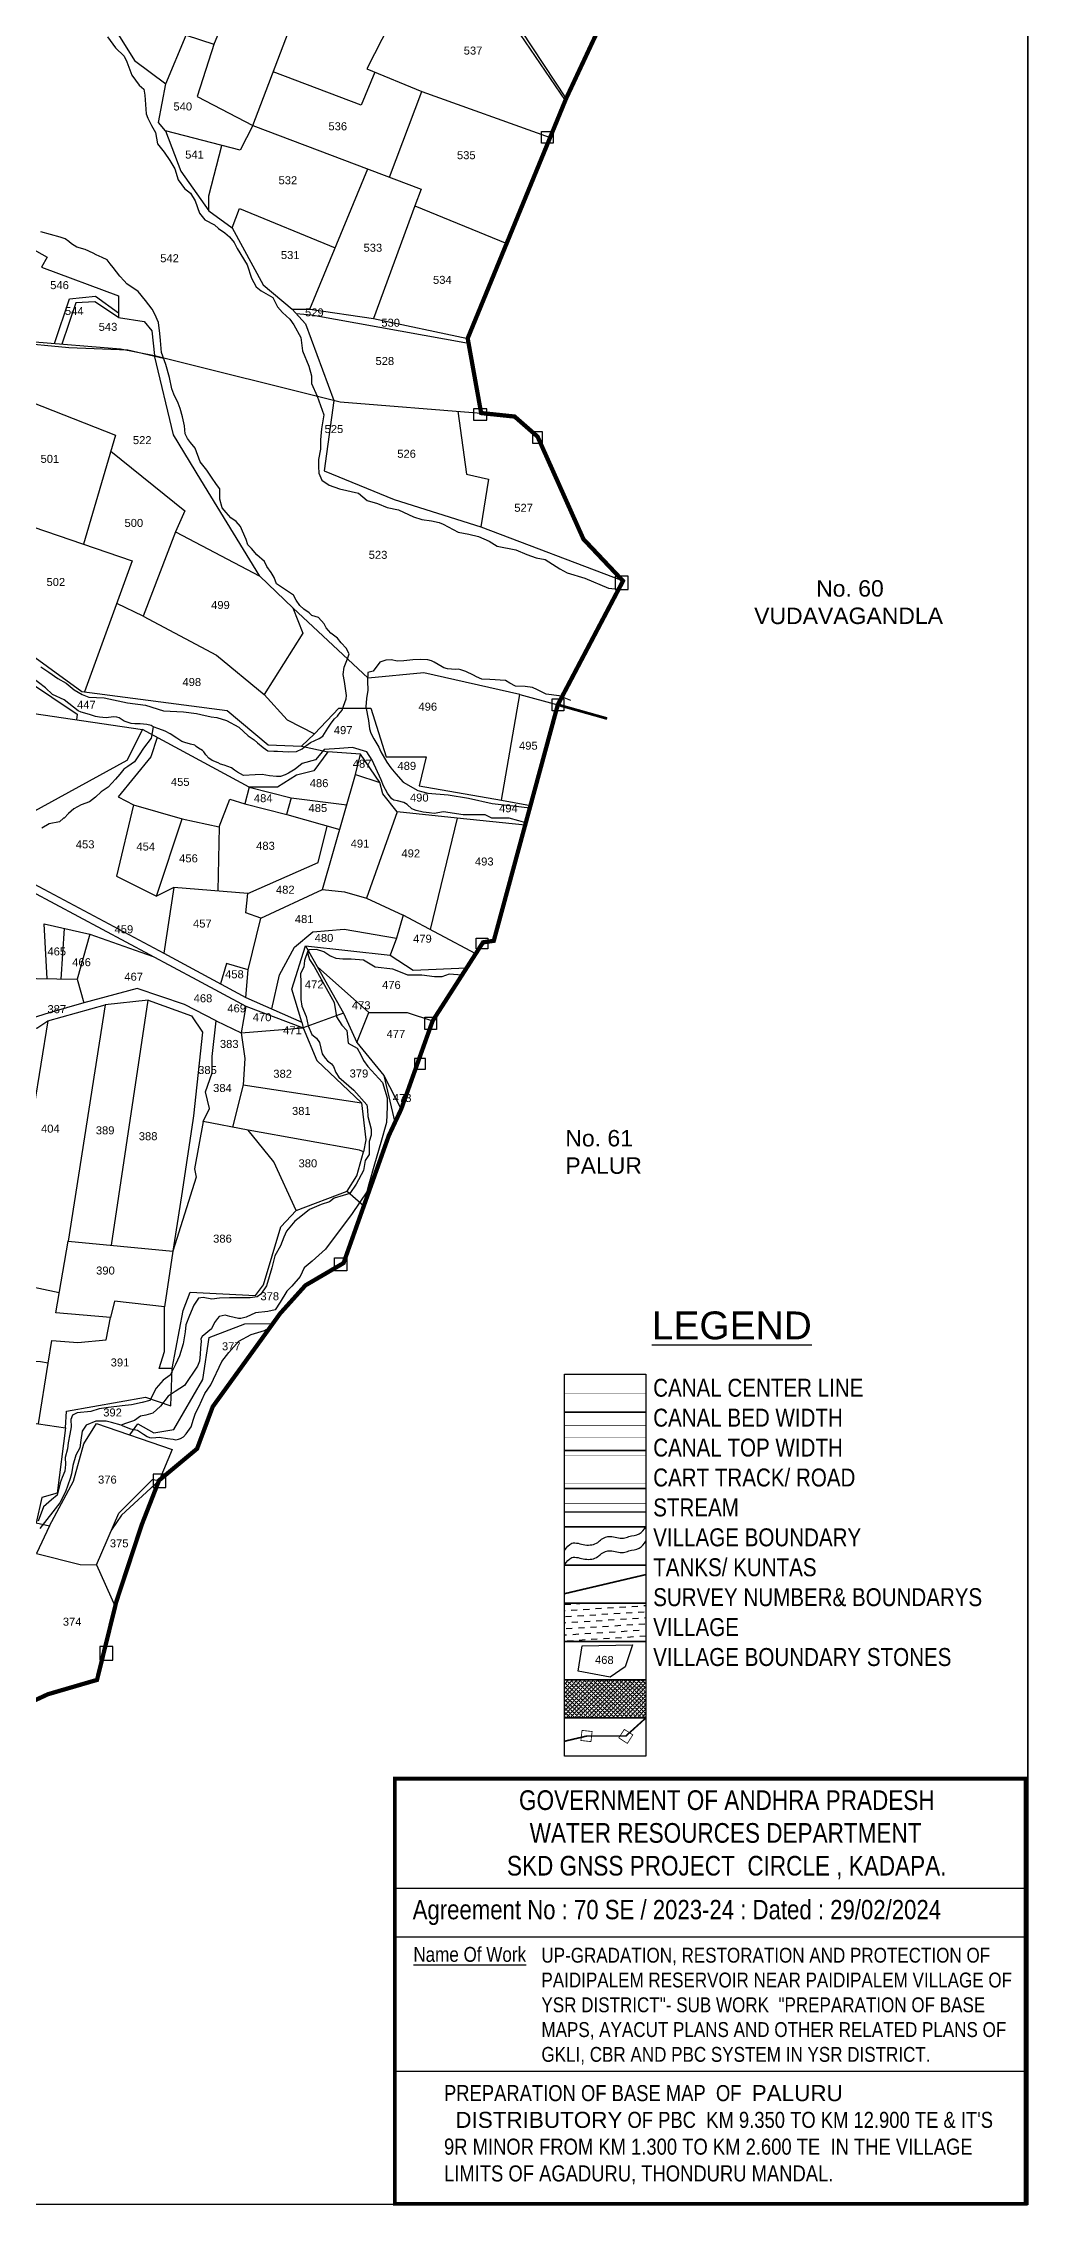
# Model space of a CAD drawing. Header units: inches. Extents: x 205997 to 211366, y 1604976 to 1613023.
# Drawn here: x 209519 to 211366, y 1604976 to 1609030 of the extents above; entities that cross this region are included whole.
import ezdxf
from ezdxf.enums import TextEntityAlignment as Align

# ---------------------------------------------------------------- set-up
doc = ezdxf.new("R2010")
doc.units = ezdxf.units.IN
doc.header["$MEASUREMENT"] = 0
doc.linetypes.add('ACAD_ISO02W100', pattern=[15, 12, -3])
doc.linetypes.add('HIDDEN2', pattern=[0.1875, 0.125, -0.0625])
for name, color, linetype in [('CANAL1', 7, 'Continuous'), ('FRAME 025', 7, 'Continuous'), ('PAPER SIZE', 5, 'Continuous'), ('PLOT', 7, 'Continuous'), ('PLOT NO', 7, 'Continuous'), ('PLOTS NO', 7, 'Continuous'), ('ROAD', 1, 'Continuous'), ('ROADS', 1, 'Continuous'), ('STREAM', 4, 'Continuous'), ('TABLE', 7, 'Continuous'), ('tank', 4, 'Continuous'), ('TEXT', 1, 'Continuous'), ('TITLEBLOCK', 7, 'Continuous'), ('VILLAGE', 7, 'Continuous'), ('VILLAGE BOUNDARY STONES', 1, 'Continuous'), ('VILLAGE BOUNDRY', 5, 'Continuous'), ('VILLAGE STONES', 240, 'Continuous')]:
    doc.layers.add(name, color=color, linetype=linetype)
doc.styles.add('A', font='arial.ttf')
doc.styles.add('ARIALN', font='ARIALN.TTF')
doc.styles.get("Standard").update_dxf_attribs({"font": 'arial.ttf'})
doc.linetypes.add('DOTS', pattern='A,1e-06,-3,["●",Standard,S=3,R=0,X=-1.25,Y=-1.25],-3', length=6.000001)

msp = doc.modelspace()

# ---------------------------------------------------------------- hatches: boundary and pattern name
at = {"layer": 'tank'}
h = msp.add_hatch(dxfattribs=at)
h.set_pattern_fill('DASH', color=256, scale=90.983009, angle=3.5405, style=0)
h.set_pattern_definition([(3.5405362, (-368538.458, 335292.937), (10.64884085, 12.05349783), [11.3728761, -11.3728761])])
h.paths.add_polyline_path([(210495.8, 1606105.2), (210648.6, 1606105.2), (210648.6, 1606033.6), (210495.8, 1606033.6)])
at = {"layer": 'VILLAGE', "linetype": 'Continuous'}
h = msp.add_hatch(dxfattribs=at)
h.set_pattern_fill('SACNCR', color=256, scale=61.110239, angle=1.5303, style=0)
h.set_pattern_definition([(46.53031993, (-368538.458, 335292.937), (-4.157817666, 3.9414421), []), (46.53031993, (-368534.4084, 335293.045), (-4.157817666, 3.9414421), [0, -5.72908488])])
h.paths.add_polyline_path([(210495.8, 1605962), (210648.6, 1605962), (210648.6, 1605890.3), (210495.8, 1605890.3)])

# ---------------------------------------------------------------- linework, layer by layer
at = {"layer": 'CANAL1', "color": 1, "linetype": 'HIDDEN2', "ltscale": 100, "const_width": 0.749}
msp.add_lwpolyline([(210495.8, 1606499.2), (210648.6, 1606499.2)], dxfattribs=at)
at = {"layer": 'CANAL1', "color": 5, "ltscale": 100, "const_width": 0.749}
for points in [[(210648.6, 1606438.8), (210495.8, 1606438.8)], [(210648.6, 1606416.4), (210495.8, 1606416.4)]]:
    msp.add_lwpolyline(points, dxfattribs=at)
at = {"layer": 'CANAL1', "color": 1, "ltscale": 100, "const_width": 0.749}
for points in [[(210648.6, 1606382.2), (210495.8, 1606382.2)], [(210648.6, 1606329.7), (210495.8, 1606329.7)]]:
    msp.add_lwpolyline(points, dxfattribs=at)
at = {"layer": 'FRAME 025', "lineweight": -3, "elevation": 9.1}
for points in [[(210178.2, 1605571), (211360.4, 1605571)], [(210177.7, 1605479.8), (211359.9, 1605479.8)], [(210175.1, 1605227.8), (211357.3, 1605227.8)]]:
    msp.add_lwpolyline(points, dxfattribs=at)
at = {"layer": 'PAPER SIZE', "color": 5, "const_width": 7.04, "elevation": 9.1}
msp.add_lwpolyline([(211360.4, 1604979.3), (210178.2, 1604979.3), (210178.2, 1605776.4), (211360.4, 1605776.4)], close=True, dxfattribs=at)
at = {"layer": 'PLOT'}
for points in [[(209244.6, 1608559.2), (209249.6, 1608625.8), (209256.8, 1608752.1), (209400, 1609105.4), (209506.7, 1609228.9), (209517.8, 1609409.7), (209675.4, 1609361.6), (209671.2, 1609342.8), (209746.7, 1609313.7), (209934.7, 1609256.8), (209839.4, 1609029.3), (209807.7, 1608930.2), (209912.1, 1608875.7), (209887.9, 1608829.2), (209748.5, 1608865.8), (209735, 1608880.9), (209748.7, 1608953.6), (209787, 1609044.8), (209839, 1609028.2)], [(209912.1, 1608875.7), (209978.8, 1609051.1), (209972.9, 1609057), (210032.2, 1609192.6), (209926.4, 1609237)], [(210255.5, 1609238.5), (210414.1, 1609054), (210498.9, 1608925.7)], [(210032.2, 1609192.6), (210137.5, 1609161.7), (210196, 1609120.6), (210125.7, 1608982), (210228.8, 1608939.5)], [(209600.8, 1609141), (209689.9, 1608997.5), (209748.7, 1608953.6)], [(210140.8, 1608975.8), (210114.9, 1608913.4), (209950.2, 1608976)], [(210167.9, 1608778.5), (210228.8, 1608939.5), (210469.1, 1608853.2)], [(209748.5, 1608865.8), (209776.8, 1608789.7), (209829.2, 1608715.6), (209872.9, 1608684), (209931.3, 1608576.7), (209985.6, 1608531.4), (210010.4, 1608503.9), (210063.7, 1608360.3)], [(209912.1, 1608875.7), (210227.3, 1608756), (210215.6, 1608725.1), (210387.7, 1608654.6)], [(209829.2, 1608715.6), (209829.2, 1608743.9), (209853.9, 1608838.1)], [(209276.9, 1608801.6), (209390.3, 1608704.8), (209526.4, 1608629), (209516, 1608610.2), (209660.1, 1608556.4), (209660.2, 1608515.4), (209708.5, 1608508), (209722.4, 1608490.5), (209727.3, 1608444.2)], [(210019, 1608531.4), (210127.3, 1608794)], [(209872.9, 1608684), (209887.1, 1608719.9), (210066.3, 1608646)], [(210215.6, 1608725.1), (210137.8, 1608513.6)], [(209540.2, 1608466.9), (209568.3, 1608550.4), (209616.9, 1608555.5), (209660.1, 1608524.4)], [(209660.2, 1608515.4), (209615.8, 1608544.9), (209579.9, 1608543.1), (209553.9, 1608465.9)], [(209985.6, 1608531.4), (210019, 1608531.4), (210137.8, 1608513.6), (210314.6, 1608476.5)], [(209993.3, 1608522.8), (210021.6, 1608520.7), (210316.2, 1608467.6)], [(209495.7, 1608470.5), (209664.1, 1608457.1), (209727.3, 1608444.2), (210075.4, 1608357.3), (210339.8, 1608336.5)], [(209924.9, 1608030.6), (209814.7, 1608211.5), (209763.4, 1608295.8), (209727.3, 1608444.2)], [(209478.5, 1608364.5), (209654.7, 1608295.1), (209594.4, 1608090.8)], [(210063.7, 1608360.3), (210045.5, 1608228), (210176.7, 1608174.5), (210339.1, 1608123)], [(210296.3, 1608339.9), (210312.2, 1608221.8), (210353.7, 1608212.6), (210339.1, 1608123), (210605.7, 1608021.7)], [(209645.8, 1608265.2), (209784.4, 1608152.9), (209767, 1608113.9), (209706.1, 1607955.6), (209656.8, 1607979.6)], [(209453.8, 1608138.8), (209685.7, 1608059.6), (209596.6, 1607813.7)], [(209767, 1608113.9), (209924.9, 1608030.6), (209987.1, 1607971.1)], [(208787.8, 1607948.4), (208922.4, 1607930.2), (209119.4, 1608030.7), (209138.6, 1608040.2), (209404.4, 1607949.9), (209591.7, 1607814.3), (209864.1, 1607778.7), (209940.7, 1607714.3), (210003.1, 1607712.1), (210027.4, 1607735.1), (210073.2, 1607783.1), (210133, 1607783.1), (210162, 1607691.7), (210236.8, 1607691.7), (210223.9, 1607637.5), (210378, 1607610.5), (210432.3, 1607601)], [(210412.6, 1607808.6), (210232.5, 1607849.3), (210127.9, 1607839.3), (209987.1, 1607971.1), (210005.5, 1607923.7), (209933.1, 1607808.8), (209976, 1607761.2), (210027.4, 1607735.1)], [(209706.1, 1607955.6), (209843.6, 1607882.5), (209933.1, 1607808.8)], [(209392.3, 1607899.4), (209582.9, 1607772.2), (209581.3, 1607761.5)], [(210378, 1607610.5), (210412.6, 1607808.6), (210483.4, 1607789.4)], [(209241.5, 1607391), (209306.3, 1607702.2), (209291, 1607753.3), (209387, 1607790), (209704.9, 1607743.4), (209675.5, 1607685.3), (209495.9, 1607586.6), (209335.4, 1607506.7), (209270.7, 1607531.6)], [(209732.4, 1607728.5), (209720.6, 1607691.8), (209659.6, 1607616.8), (209688, 1607601.9), (209779.4, 1607575.8)], [(210422.2, 1607563.8), (210294.9, 1607577.1), (210182.4, 1607588.9), (210155.3, 1607622.5), (210150.1, 1607644.1), (210113.5, 1607697.3), (210052.3, 1607701.6), (210026.1, 1607665.5), (209993.5, 1607657.6), (209958.4, 1607635.2), (209905.1, 1607635.2), (209704.9, 1607743.4)], [(210003.1, 1607712.1), (210052.3, 1607701.6)], [(210042.6, 1607443.1), (210104.5, 1607658.8), (210113.5, 1607697.3)], [(210104.5, 1607658.8), (210150.1, 1607644.1)], [(209688, 1607601.9), (209656.5, 1607468.5), (209731.2, 1607430.5)], [(209849, 1607560.5), (209868.6, 1607612.6), (209897.2, 1607603.8)], [(209905.1, 1607635.2), (209897.2, 1607603.8), (209975.4, 1607584), (210074.8, 1607555.5)], [(209905.1, 1607635.2), (209984, 1607615.2), (209975.1, 1607584.1)], [(209984, 1607615.2), (210088.2, 1607602.2)], [(209763.9, 1607447.3), (209731.2, 1607430.5), (209779.4, 1607575.8), (209849, 1607560.5), (209846.2, 1607440.6)], [(209902.7, 1607435.9), (210034.2, 1607494), (210051.3, 1607562.2)], [(210182.4, 1607588.9), (210125.2, 1607427)], [(210294.9, 1607577.1), (210244.4, 1607368.1)], [(209335.4, 1607506.7), (209501.2, 1607453.7), (209745.3, 1607324.1), (209898.6, 1607240.6), (209903.4, 1607292.8), (209862.5, 1607304.3), (209851, 1607266.5)], [(209496.5, 1607440.1), (209806.7, 1607273.8), (209898.5, 1607224.6), (209890, 1607174.5)], [(209903.4, 1607292.8), (209927, 1607389.3), (209899, 1607399.8), (209902.7, 1607435.9), (209763.9, 1607447.3), (209745.3, 1607324.1)], [(209927, 1607389.3), (210042.6, 1607443.1), (210083.7, 1607439), (210125.2, 1607427), (210193.7, 1607395)], [(210329.6, 1607322.9), (210193.7, 1607395), (210181.2, 1607352.3)], [(209526.6, 1607276), (209521, 1607379), (209606.5, 1607359.4), (209723.4, 1607318.5)], [(209552.7, 1607275.4), (209558.8, 1607370.3)], [(209606.5, 1607359.4), (209582.9, 1607274.9)], [(209947.5, 1607219.3), (209962, 1607283.1), (209989.8, 1607335), (210024.3, 1607363.8), (210083, 1607369.1), (210181.2, 1607352.3), (210169.4, 1607319.9), (210212.3, 1607291.8), (210312.5, 1607296.2)], [(210003.7, 1607194.8), (209985.1, 1607256.2), (210010.9, 1607337.7), (210169.4, 1607319.9)], [(210010.9, 1607337.7), (210081.6, 1607211.4), (210006, 1607184.1)], [(209429.5, 1607277.8), (209582.9, 1607274.9), (209595.4, 1607230.9), (209529.9, 1607212.4), (209484.7, 1607198), (209438.7, 1607131.9), (209309.7, 1607104.4), (209227.1, 1607016.1), (209225, 1607018.1), (209229.3, 1607094.7), (209270.9, 1607280.4), (209429.5, 1607277.8)], [(210081.6, 1607211.4), (210107.1, 1607156.7), (210129.6, 1607212.8), (210033, 1607298.2)], [(209818.8, 1607008.4), (209830.8, 1607032.9), (209823.5, 1607064.1), (209835.6, 1607099.9), (209835.6, 1607130.1), (209843.1, 1607196.8), (209783.8, 1607228), (209695.4, 1607257.9), (209595.4, 1607230.9)], [(209647.1, 1606776.3), (209715.6, 1607235.7), (209635, 1607227.4)], [(209715.6, 1607235.7), (209797.2, 1607206.3), (209817.7, 1607175.9), (209801, 1607018.8), (209799.5, 1607010), (209777.9, 1606869.1), (209762, 1606765.2)], [(209898.6, 1607240.6), (210003.7, 1607194.8), (210006, 1607184.1)], [(209404, 1606815.5), (209420.5, 1606910.1), (209439.6, 1607116), (209484.1, 1607184.9), (209507.2, 1607183.5), (209527.4, 1607197.1), (209448.8, 1606709.4)], [(209527.4, 1607197.1), (209635, 1607227.4), (209565.6, 1606784.1)], [(209843.1, 1607196.8), (209890, 1607174.5), (209897.2, 1607126.6), (209893.6, 1607077.2), (209873.6, 1606997.8)], [(209898.5, 1607224.6), (210006, 1607184.1)], [(210129.6, 1607212.8), (210201.2, 1607212.8), (210248.8, 1607196.8)], [(209890, 1607174.5), (210006, 1607184.1), (210031.8, 1607123), (210115.6, 1607043.2)], [(210107.1, 1607156.7), (210157.6, 1607094.8), (210178.3, 1607006.5)], [(209893.6, 1607077.2), (210115.6, 1607043.2), (210123.9, 1606974.1), (210119.6, 1606951.4), (210112, 1606954.7), (209903.4, 1606992)], [(210157.6, 1607094.8), (210189.9, 1607031.3)], [(209760.7, 1606545.4), (209781.2, 1606654.1), (209794.6, 1606688.2), (209917.1, 1606681.9), (209931.6, 1606701.9), (209964.4, 1606811), (209993.1, 1606841.4), (209951.2, 1606932.8), (209903.4, 1606992), (209818.8, 1607008.4), (209802.8, 1606919.7), (209805.8, 1606904.2), (209762, 1606765.2)], [(210088.4, 1606877.7), (210106.7, 1606906.7), (210119.6, 1606951.4)], [(209993.1, 1606841.4), (210088.4, 1606877.7), (210120, 1606850.5)], [(209510.1, 1606441.3), (209528.5, 1606555.5), (209535, 1606598.1), (209583.9, 1606594.2), (209636.8, 1606599.2), (209645.1, 1606641.2), (209542.7, 1606649.8), (209565.6, 1606784.1), (209762, 1606765.2), (209746.1, 1606661), (209652.6, 1606671.4), (209645.1, 1606641.2)], [(209383.8, 1606723.1), (209549.2, 1606688.1)], [(209560.8, 1606434.1), (209562.7, 1606465.4), (209710.7, 1606491.7), (209758, 1606475.3), (209760.7, 1606545.4), (209736.3, 1606545.3), (209746.2, 1606577.3), (209746.1, 1606661)], [(209681.2, 1606420.9), (209696.1, 1606441.7), (209726.3, 1606424.8), (209764, 1606431), (209818.4, 1606524.5), (209830.2, 1606603.5), (209896.9, 1606629.2), (209949.4, 1606629.6)], [(209528.5, 1606555.3), (209513.9, 1606557.6), (209351, 1606563.3)], [(209325.1, 1606465.1), (209421.7, 1606446.4), (209427.3, 1606452.9), (209510.1, 1606441.3), (209560.8, 1606434.1), (209545.1, 1606311.5), (209516.3, 1606303.2), (209505.6, 1606255.9)], [(209531.1, 1606250.7), (209576.1, 1606334.3), (209595, 1606404), (209619, 1606442.5), (209760.7, 1606393.2), (209736.1, 1606335.5)], [(208432.7, 1605977.6), (208464.5, 1606175.7), (208543.9, 1606163), (208550.4, 1606191.2), (208788.8, 1606136.4), (209052.9, 1606077.3), (209122.3, 1606101.3), (209183.7, 1606094.2), (209185.6, 1606110.7), (209274.1, 1606089.2), (209268.7, 1606067), (209296, 1606082.9), (209326.7, 1606087.3), (209334.1, 1606107.8), (209386.5, 1606105.2), (209505.6, 1606255.9), (209531.1, 1606250.7), (209506.6, 1606198.7), (209588.5, 1606177.7), (209618.9, 1606177.1), (209660.5, 1606274), (209723.6, 1606337.2), (209736.1, 1606335.5)], [(209736.1, 1606335.5), (209666, 1606270.1), (209647.3, 1606243.1)], [(209618.9, 1606177.1), (209653.9, 1606099.4)]]:
    msp.add_lwpolyline(points, dxfattribs=at)
at = {"layer": 'PLOT NO'}
for points in [[(210495.8, 1606535), (210648.6, 1606535), (210648.6, 1606463.4), (210495.8, 1606463.4)], [(210495.8, 1606463.4), (210648.6, 1606463.4), (210648.6, 1606391.8), (210495.8, 1606391.8)], [(210495.8, 1606391.8), (210648.6, 1606391.8), (210648.6, 1606320.1), (210495.8, 1606320.1)], [(210495.8, 1606320.1), (210648.6, 1606320.1), (210648.6, 1606248.5), (210495.8, 1606248.5)], [(210495.8, 1606248.5), (210648.6, 1606248.5), (210648.6, 1606176.9), (210495.8, 1606176.9)], [(210495.8, 1606176.9), (210648.6, 1606176.9), (210648.6, 1606105.2), (210495.8, 1606105.2)], [(210495.8, 1606105.2), (210648.6, 1606105.2), (210648.6, 1606033.6), (210495.8, 1606033.6)], [(210495.8, 1606033.6), (210648.6, 1606033.6), (210648.6, 1605962), (210495.8, 1605962)], [(210495.8, 1605962), (210648.6, 1605962), (210648.6, 1605890.3), (210495.8, 1605890.3)], [(210495.8, 1605890.3), (210648.6, 1605890.3), (210648.6, 1605818.7), (210495.8, 1605818.7)]]:
    msp.add_lwpolyline(points, close=True, dxfattribs=at)
msp.add_lwpolyline([(210521.4, 1605977.9), (210529.2, 1606025.2), (210623.5, 1606027.3), (210609.9, 1605985.9), (210581.4, 1605966.9), (210521.4, 1605977.9)], dxfattribs=at)
at = {"layer": 'PLOT NO', "color": 4}
for points in [[(210495.8, 1606204.2), (210509.8, 1606217.7), (210534.4, 1606214.8), (210558.3, 1606219.4), (210565.4, 1606225.1), (210581.5, 1606230.6), (210594.3, 1606228.5), (210606.9, 1606227.2), (210616.4, 1606230.2), (210636.2, 1606235.5), (210648.6, 1606248.5)], [(210495.8, 1606177.3), (210509.8, 1606190.8), (210534.4, 1606188), (210558.3, 1606192.6), (210565.4, 1606198.3), (210581.5, 1606203.8), (210594.3, 1606201.7), (210606.9, 1606200.3), (210616.4, 1606203.4), (210636.2, 1606208.7), (210648.6, 1606221.7)]]:
    msp.add_spline(points, degree=3, dxfattribs=at)
at = {"layer": 'ROAD'}
msp.add_lwpolyline([(209584.3, 1609634.3), (209608, 1609680), (209627.8, 1609718.1), (209649.6, 1609747.1), (209673.6, 1609759), (209740.5, 1609764.3), (209781.1, 1609764.4), (209852, 1609755.9), (209915.5, 1609723.8), (209985.9, 1609663.8), (210038, 1609611.1), (210092.4, 1609479.6), (210127.1, 1609425), (210154.3, 1609398), (210194, 1609306.9), (210363, 1609107.4), (210412.9, 1609046.1), (210497.4, 1608922.2)], dxfattribs=at)
at = {"layer": 'ROADS', "ltscale": 0.15, "const_width": 1.5}
msp.add_lwpolyline([(210495.8, 1606291.8), (210648.6, 1606291.8)], dxfattribs=at)
at = {"layer": 'ROADS', "linetype": 'DOTS', "ltscale": 0.5}
msp.add_lwpolyline([(210495.8, 1606276.8), (210648.6, 1606276.8)], dxfattribs=at)
at = {"layer": 'STREAM'}
for points in [[(209639.7, 1609042), (209654.4, 1609021.3), (209670.5, 1609005.6), (209675.7, 1608994.7), (209685.2, 1608969.6), (209698.9, 1608951), (209707.8, 1608943.7), (209709.6, 1608932.7), (209712.1, 1608897.6), (209715.4, 1608889.3), (209722.1, 1608875.3), (209729.4, 1608862.2), (209733.4, 1608841.4), (209745.5, 1608825.8), (209756.3, 1608809.8), (209765.8, 1608794.3), (209771.8, 1608773.5), (209783.7, 1608757.5), (209795, 1608748.7), (209803.6, 1608734.2), (209811.8, 1608711.2), (209822.1, 1608699), (209840, 1608689.4), (209847.8, 1608682.2), (209859.4, 1608674.6), (209868.4, 1608666.9), (209877, 1608656), (209882.5, 1608644.8), (209901.3, 1608614.1), (209909.5, 1608589.5), (209918.1, 1608573.2), (209927.8, 1608565.9), (209949.5, 1608553.1), (209958.1, 1608535.7), (209967.8, 1608525.2), (209981.1, 1608512.5), (209988.6, 1608501.8), (210002, 1608478.1), (210005.1, 1608453.1), (210017, 1608424.4), (210022.1, 1608406.2), (210021.7, 1608391.7), (210032.6, 1608368.1), (210045.2, 1608333.3), (210040.3, 1608307.2), (210038.7, 1608286), (210038.7, 1608268.6), (210035, 1608249.1), (210035, 1608236.1), (210035.7, 1608223.8), (210041.1, 1608210.6), (210055.1, 1608201), (210074.6, 1608194.6), (210110.1, 1608186.1), (210126.5, 1608172.8), (210145.6, 1608167), (210163.7, 1608159.2), (210185.1, 1608155.3), (210213.3, 1608141.9), (210228.7, 1608136.9), (210247, 1608134.5), (210261.1, 1608131.6), (210268.8, 1608128.3), (210296.5, 1608113.2), (210316.5, 1608109.5), (210334.6, 1608105.2), (210355.1, 1608096.1), (210369.6, 1608087.2), (210405.1, 1608079.8), (210425.7, 1608071.5), (210443, 1608065.3), (210459.7, 1608062.2), (210487, 1608044.3), (210501.3, 1608037), (210534.4, 1608026.8), (210578.8, 1608008.3), (210598, 1608006.4), (210610.8, 1608005.5)], [(209514.5, 1607860.8), (209529.6, 1607850.7), (209546.3, 1607838.6), (209562, 1607830.4), (209577.1, 1607817.4), (209591.8, 1607808.6), (209604.6, 1607804), (209633, 1607802.7), (209676.9, 1607793.3), (209710.5, 1607788.6), (209744.6, 1607778.1), (209781.9, 1607776.6), (209806.1, 1607773.5), (209814.5, 1607771.4), (209833.9, 1607767.2), (209844.4, 1607765.6), (209862.8, 1607759.9), (209885.4, 1607747.8), (209903.3, 1607731.1), (209914.1, 1607723.6), (209920.9, 1607718.5), (209931.2, 1607709.6), (209939.9, 1607703.4), (209951.2, 1607702.6), (209958.1, 1607702.4), (209978.3, 1607701.4), (209993.5, 1607702), (210004.4, 1607707.1), (210009, 1607710.7), (210015.6, 1607715.6), (210019.7, 1607719.1), (210036, 1607726.1), (210043, 1607730.7), (210052.7, 1607745.9), (210058.9, 1607755.2), (210064.9, 1607763.4), (210070.6, 1607768.2), (210072.9, 1607771.7), (210079.1, 1607779.7), (210081.8, 1607787.2), (210086.7, 1607800.6), (210087.5, 1607807.2), (210084, 1607833), (210081.3, 1607846.2), (210082.9, 1607859.9), (210089.2, 1607875.7), (210092.4, 1607885.2), (210087.1, 1607895.8), (210077.5, 1607905.8), (210070.7, 1607914.2), (210058, 1607923.7), (210049.5, 1607933.7), (210045.8, 1607941.1), (210035.2, 1607953.3), (210022.5, 1607956.9), (210017.8, 1607961.7), (210007.2, 1607969.1), (210000.3, 1607975.9), (209993.4, 1607985.9), (209988.2, 1607994.9), (209956.3, 1608016.4), (209952, 1608028), (209946.2, 1608037.5), (209938.3, 1608049.1), (209934, 1608058), (209919.2, 1608070.7), (209909.2, 1608082.3), (209902.8, 1608089.7), (209899.7, 1608099.2), (209892.8, 1608115), (209888.5, 1608124), (209880.6, 1608132.9), (209870.6, 1608140.3), (209862.1, 1608149.8), (209854.2, 1608158.8), (209849.9, 1608175.1), (209849.9, 1608194.6), (209844, 1608202.3), (209834.5, 1608216), (209826, 1608229.2), (209813.3, 1608245), (209803.8, 1608270.9), (209795.3, 1608281.4), (209789.5, 1608288.8), (209785.3, 1608297.8), (209783.7, 1608312.8), (209780, 1608329.7), (209775.7, 1608345), (209772, 1608355), (209764.1, 1608371.9), (209759.8, 1608381.9), (209755.6, 1608403), (209748.7, 1608427.3), (209740.7, 1608450.3), (209739.1, 1608472.5), (209737.5, 1608485.7), (209734.8, 1608506.3), (209728.5, 1608521.6), (209723.2, 1608531.1), (209711, 1608547.4), (209697.3, 1608564.3), (209675.6, 1608578.5), (209670.8, 1608584.3), (209662.4, 1608592.8), (209650.2, 1608609.1), (209644.4, 1608616.5), (209639.1, 1608623.9), (209629.6, 1608628.1), (209618.5, 1608633.4), (209612.7, 1608636.5), (209597.9, 1608643.4), (209582, 1608647.6), (209572, 1608653.9), (209567.2, 1608658.1), (209560.3, 1608662.8), (209550.8, 1608666.5), (209514.3, 1608675.9)], [(209744.7, 1608438.8), (209677.5, 1608454.1), (209567.3, 1608459), (209462.8, 1608468.9)], [(210423.5, 1607568.4), (210410.7, 1607571.9), (210392.5, 1607576.8), (210359.9, 1607576.8), (210347.3, 1607583), (210335.4, 1607583), (210320, 1607583), (210306.4, 1607583), (210269.4, 1607588.9), (210251.5, 1607585.9), (210242.5, 1607587.1), (210231.3, 1607588.5), (210218.3, 1607591.1), (210210, 1607594.8), (210201.1, 1607602.9), (210195.2, 1607606.3), (210182.9, 1607609.3), (210176.1, 1607610.5), (210172.3, 1607613.5), (210167.5, 1607619.6), (210164.3, 1607624.1), (210157.1, 1607637.4), (210152.5, 1607648.9), (210135.5, 1607685.5), (210125.6, 1607701.2), (210098.7, 1607709.4), (210074.4, 1607707.7), (210045.4, 1607706), (210029.4, 1607686.2), (210004.6, 1607679.6), (209991.1, 1607669.2), (209978.9, 1607661.4), (209972.5, 1607658), (209963.5, 1607655.4), (209956.5, 1607655), (209943.3, 1607656.3), (209929.6, 1607659.2), (209916, 1607658.1), (209894.3, 1607657.1), (209888.6, 1607660.3), (209882.9, 1607663.4), (209877.3, 1607667.1), (209872, 1607671.1), (209865.3, 1607674.1), (209858.2, 1607676.1), (209851.6, 1607678.3), (209847.1, 1607680.7), (209835.8, 1607684.9), (209829.7, 1607689.8), (209824, 1607695.6), (209820.3, 1607701.2), (209817.7, 1607703.7), (209810.1, 1607708.4), (209805.8, 1607711.6), (209802.9, 1607713.7), (209795.3, 1607715.8), (209784.6, 1607718.9), (209779.1, 1607720.9), (209769.3, 1607727.1), (209756.7, 1607735), (209747.8, 1607740.4), (209736, 1607744.7), (209725.2, 1607748.1), (209721.1, 1607750.9), (209713.1, 1607752.6), (209700.5, 1607753.8), (209690.9, 1607753.7), (209683.9, 1607754.6), (209678.2, 1607756.5), (209671, 1607759.1), (209661.3, 1607765.3), (209657.1, 1607766.1), (209650.6, 1607766.7), (209637.3, 1607765), (209624.8, 1607766.3), (209617.1, 1607767.7), (209605.5, 1607771.6), (209590, 1607775.5), (209584.8, 1607778), (209558.5, 1607799), (209536.2, 1607809.1), (209523.1, 1607821.3), (209496.9, 1607841.1)], [(210508, 1607797.7), (210486.1, 1607806.1), (210461.7, 1607809.7), (210445.4, 1607817.7), (210436.2, 1607821.7), (210422.4, 1607824.1), (210404.3, 1607824.3), (210393.8, 1607830.1), (210385.3, 1607835), (210356.4, 1607837), (210341.2, 1607837.7), (210331.2, 1607841.9), (210325.3, 1607845.2), (210311, 1607852.1), (210302, 1607855), (210297.5, 1607856.1), (210291.9, 1607855.8), (210276.7, 1607856.8), (210270.2, 1607858.6), (210266.6, 1607860.9), (210251.9, 1607869.2), (210246.6, 1607872.1), (210239.8, 1607873.8), (210226.3, 1607874.2), (210211.9, 1607874.1), (210195.2, 1607871.7), (210183.3, 1607871.5), (210171.2, 1607873.9), (210160.9, 1607873.2), (210150, 1607869.2), (210137.5, 1607852.6), (210127.4, 1607850.4), (210126.8, 1607834.1), (210127.3, 1607816.9), (210124.8, 1607801.3), (210123.9, 1607786), (210128.7, 1607760.4), (210130.7, 1607744.6), (210133.1, 1607736.3), (210138.6, 1607725.7), (210148.1, 1607709.9), (210151.7, 1607701.2), (210163.2, 1607682.2), (210170.7, 1607671.6), (210179.8, 1607660.1), (210193.4, 1607644.5), (210221.1, 1607628.7), (210239.7, 1607623.6), (210278.1, 1607620.5), (210316.1, 1607614.6), (210360.4, 1607604.3), (210399.9, 1607600.4), (210431.1, 1607596.5)], [(209725.2, 1607748.1), (209721.5, 1607726.7), (209707.2, 1607708.2), (209699, 1607696), (209690.1, 1607682.9), (209677.6, 1607674.1), (209669.9, 1607668.7), (209662.4, 1607659.5), (209654.7, 1607649.9), (209640.8, 1607635), (209627.4, 1607626.7), (209616.9, 1607616.6), (209605.6, 1607607.7), (209590.1, 1607602.1), (209576.5, 1607594.5), (209566.4, 1607586), (209558.2, 1607577.1), (209557.3, 1607576.8), (209549.3, 1607570.3), (209530.1, 1607566.1), (209516.7, 1607558.3)], [(210015, 1607328.5), (210008.9, 1607310.3), (210007.2, 1607297.7), (210001.5, 1607285.9), (210001.6, 1607269.2), (210001.7, 1607237.1), (210004, 1607224.7), (210012.1, 1607205.3), (210015.9, 1607187.9), (210022.5, 1607171.3), (210031.5, 1607164.3), (210036.6, 1607156.5), (210042, 1607135.5), (210047.2, 1607127.2), (210051.7, 1607122.3), (210059.3, 1607116.2), (210062.8, 1607111.3), (210067.7, 1607100), (210073.1, 1607091.8), (210101.1, 1607066.9), (210125.8, 1607039.4), (210126.6, 1607030.1), (210127.4, 1607017.5), (210133.4, 1606993.7), (210133.4, 1606982.6), (210130.1, 1606971.2), (210129.9, 1606955.7), (210129.8, 1606946.7), (210122.7, 1606935.2), (210119.2, 1606916.4), (210105.5, 1606890.9), (210093.4, 1606873.4), (210081, 1606869.7), (210064.4, 1606864.6), (210055.9, 1606857.6), (210040, 1606852.9), (210017.9, 1606843.2), (210001.6, 1606830.3), (209990.6, 1606821.7), (209974.7, 1606802.6), (209970.1, 1606791.6), (209963.7, 1606775.3), (209953.2, 1606756.7), (209947.6, 1606733.9), (209937.4, 1606700.3), (209927.2, 1606684.9), (209920.2, 1606679.6), (209907.2, 1606677.9), (209890, 1606677.8), (209867.9, 1606677.8), (209849.3, 1606677.1), (209835.3, 1606675.3), (209818.8, 1606678.5), (209810.3, 1606677.1), (209801.6, 1606664.1), (209793.2, 1606644.8), (209786.5, 1606627.2), (209784.8, 1606613.9), (209781.2, 1606591.7), (209774.2, 1606568.9), (209766.9, 1606553.1), (209757.1, 1606533.1), (209744.1, 1606523.3), (209731, 1606508.6), (209719.1, 1606485.4), (209704.7, 1606481.9), (209684.7, 1606477), (209666.8, 1606475.2), (209641.5, 1606472.4), (209623.6, 1606469.6), (209608.5, 1606465), (209582.9, 1606462.2), (209574.1, 1606457.6), (209570.6, 1606449.5), (209571.3, 1606436.2), (209569.2, 1606422.2), (209565.7, 1606406.1), (209564.3, 1606394.8), (209560.1, 1606378.8), (209560.5, 1606365.2), (209559.4, 1606352.9), (209554.5, 1606341.3), (209550.7, 1606330.8), (209545.1, 1606308), (209534.5, 1606299.2), (209519.8, 1606285.9), (209509.7, 1606259)], [(210304, 1607282.9), (210279.7, 1607284.4), (210266.1, 1607279.3), (210252.2, 1607279.3), (210228.8, 1607282.7), (210211.5, 1607282.7), (210202.5, 1607282.7), (210191.7, 1607287), (210174, 1607293.9), (210141, 1607297.7), (210119.6, 1607311.1), (210096.5, 1607312.5), (210080.6, 1607312.5), (210068.4, 1607313.8), (210056.1, 1607319.2), (210045, 1607326.3), (210031.5, 1607330.6), (210018.1, 1607330.5), (210015, 1607328.5), (210014.9, 1607325.8), (210014.9, 1607322.6), (210018.3, 1607312), (210026.8, 1607299), (210043.3, 1607269.8), (210064.1, 1607231.7), (210068.9, 1607204.3), (210078.7, 1607189.1), (210088, 1607179.1), (210090.8, 1607155.2), (210107.5, 1607145.6), (210114.6, 1607133.5), (210119.2, 1607122.9), (210127.3, 1607111.6), (210155.2, 1607081.4), (210163.6, 1607052.7), (210163.6, 1607036), (210162.3, 1607006.4), (210151.7, 1606969.1), (210140, 1606928.2), (210129.5, 1606891.2), (210125.3, 1606876.5), (210097.8, 1606836.2)], [(210097.8, 1606836.2), (210047.8, 1606769.2), (210022.8, 1606746.8), (210008.4, 1606733.8), (210004.4, 1606725.9), (210000.7, 1606718.1), (209985.1, 1606699.7), (209975.5, 1606690.1), (209962.9, 1606669.7), (209953.9, 1606655.2), (209940.1, 1606652), (209916.7, 1606649.7), (209899.1, 1606641.3), (209889.6, 1606638.9), (209884.8, 1606638.9), (209868.6, 1606642.9), (209860.3, 1606645.3), (209849, 1606642.9), (209845.4, 1606639.3), (209839.9, 1606631.5), (209834.3, 1606619.5), (209816.9, 1606605.5), (209814.5, 1606601.2), (209815, 1606596.6), (209814, 1606583.4), (209813.2, 1606572.3), (209811.9, 1606558.8), (209807.9, 1606550), (209784.1, 1606513.3), (209766.5, 1606502), (209753.3, 1606493.5), (209739, 1606474.6), (209724.3, 1606461.3), (209711.5, 1606458.1), (209701.5, 1606455.7), (209690.3, 1606447.6), (209673.2, 1606442), (209665.4, 1606439.4), (209647, 1606443.9), (209637.3, 1606446.3), (209617.4, 1606446.3), (209599.4, 1606438.9), (209592, 1606427.7), (209589.6, 1606411.1), (209587.5, 1606396.6), (209580.4, 1606382.6), (209574.8, 1606363.3), (209571.9, 1606347.7), (209569.8, 1606339.2), (209561, 1606314.2), (209550.3, 1606293.3), (209512.9, 1606245.2)], [(209665.4, 1606439.4), (209682.9, 1606432.4), (209696, 1606429.9), (209707.3, 1606422.2), (209713.8, 1606417.8), (209718, 1606416), (209721.8, 1606415.1), (209729.9, 1606415.7), (209736.3, 1606416.7), (209752, 1606414.2), (209762.8, 1606412.6), (209767.3, 1606411.9), (209772.3, 1606412.6), (209776.6, 1606414), (209781.7, 1606417.1), (209786.7, 1606423), (209796.2, 1606436), (209800.9, 1606450.6), (209804.6, 1606461.4), (209811, 1606473.2), (209821.8, 1606498.6), (209833, 1606514.9), (209853.5, 1606558.6), (209866.8, 1606575.1), (209885.7, 1606596.5), (209908.6, 1606609.1), (209933.5, 1606616.3), (209944.7, 1606623.1)]]:
    msp.add_lwpolyline(points, dxfattribs=at)
at = {"layer": 'VILLAGE BOUNDARY STONES'}
for points in [[(210453.2, 1608864.1), (210474.5, 1608864.1), (210474.6, 1608842.6), (210453.2, 1608842.5)], [(210350.6, 1608344.6), (210325.3, 1608344.6), (210325.3, 1608322.9), (210350.6, 1608322.9)], [(210454.9, 1608301.5), (210435.9, 1608301.5), (210435.9, 1608279.8), (210455, 1608279.8)], [(210615.1, 1608030.4), (210591.3, 1608030.4), (210591.3, 1608005.9), (210615.1, 1608005.9)], [(210472.9, 1607800.7), (210494.9, 1607800.7), (210494.9, 1607778.3), (210473, 1607778.2)], [(210330.2, 1607352), (210352.1, 1607352.1), (210352.1, 1607332.3), (210330.2, 1607332.2)], [(210234.5, 1607203.9), (210256.2, 1607204), (210256.3, 1607181), (210234.5, 1607181)], [(210235.3, 1607126.7), (210214.9, 1607126.7), (210214.9, 1607106.4), (210235.3, 1607106.4)], [(210088.2, 1606728.3), (210065.2, 1606728.3), (210065.2, 1606752.7), (210088.2, 1606752.7)], [(209748.8, 1606347.5), (209725.3, 1606347.5), (209725.3, 1606322.2), (209748.9, 1606322.2)], [(209649.7, 1606024.4), (209625.3, 1606024.3), (209625.3, 1605998.8), (209649.7, 1605998.8)]]:
    msp.add_lwpolyline(points, close=True, dxfattribs=at)
at = {"layer": 'VILLAGE BOUNDRY', "const_width": 3}
msp.add_lwpolyline([(205998.3, 1612514.8), (211364.7, 1612514.8), (211364.7, 1604978.5), (205998.3, 1604978.5)], close=True, dxfattribs=at)
at = {"layer": 'VILLAGE BOUNDRY'}
for points, const_width in [([(209432, 1605890.1), (209527.9, 1605934.7), (209619.9, 1605961.6), (209656.1, 1606108.4), (209703.7, 1606252.5), (209736.1, 1606335.5), (209807.4, 1606395), (209836.8, 1606473.8), (209963.1, 1606648.5), (210010.5, 1606701.2), (210081.9, 1606743), (210166.7, 1606981.8), (210189.9, 1607031.3), (210248.8, 1607196.8), (210343.4, 1607344.3), (210363.5, 1607347.1), (210483.5, 1607789.7), (210605.7, 1608021.7), (210531.5, 1608100.2), (210445.6, 1608292.3), (210402.6, 1608329.9), (210339.8, 1608336.5), (210314.6, 1608476.5), (210498.9, 1608925.7), (210626.7, 1609199.1)], 8), ([(210483.5, 1607789.7), (210576, 1607763.7)], 5.13)]:
    msp.add_lwpolyline(points, dxfattribs=dict(at, const_width=const_width))
at = {"layer": 'VILLAGE BOUNDRY', "linetype": 'ACAD_ISO02W100', "ltscale": 2, "const_width": 3}
for points in [[(210495.8, 1606123.1), (210648.6, 1606159)], [(210495.8, 1605846.5), (210538, 1605856.4), (210611.1, 1605856.4), (210648.6, 1605890.3)]]:
    msp.add_lwpolyline(points, dxfattribs=at)
at = {"layer": 'VILLAGE STONES', "const_width": 1.52}
for points in [[(210528.9, 1605866.9), (210547.8, 1605864.8), (210545.7, 1605845.9), (210526.8, 1605848)], [(210597.8, 1605852.9), (210608.2, 1605868.8), (210624.1, 1605858.5), (210613.8, 1605842.5)]]:
    msp.add_lwpolyline(points, close=True, dxfattribs=at)

# ---------------------------------------------------------------- texts
at = {"layer": 'PLOT NO'}
msp.add_text('468', height=14.98, rotation=358.6877, dxfattribs=at).set_placement((210570.7, 1605999.1), align=Align.MIDDLE_CENTER)
at = {"layer": 'PLOTS NO'}
for s, p in [('537', (210307.2, 1609008.5)), ('540', (209763.1, 1608903.7)), ('536', (210053.6, 1608866.6)), ('541', (209785.1, 1608813.5)), ('535', (210294.5, 1608812.4)), ('532', (209960.1, 1608765.4)), ('533', (210119.4, 1608638.9)), ('542', (209738.3, 1608619.2)), ('531', (209964.5, 1608625.2)), ('546', (209532.1, 1608568.8)), ('534', (210249.6, 1608578.7)), ('544', (209559.7, 1608520.3)), ('529', (210009.8, 1608517.7)), ('543', (209623, 1608490.6)), ('530', (210152.7, 1608498.3)), ('528', (210141.8, 1608426.6)), ('522', (209687.1, 1608278.2)), ('525', (210046.4, 1608299)), ('501', (209514, 1608243.1)), ('526', (210182.6, 1608252.6)), ('527', (210401.9, 1608151.4)), ('500', (209671.4, 1608123)), ('523', (210129.1, 1608063.2)), ('502', (209525.2, 1608012.3)), ('499', (209833.7, 1607969.1)), ('498', (209780, 1607824.8)), ('447', (209582.4, 1607782)), ('496', (210222.3, 1607778.6)), ('497', (210063.7, 1607734.6)), ('495', (210410.8, 1607705.4)), ('487', (210099.2, 1607671.5)), ('489', (210183, 1607667.6)), ('455', (209758.4, 1607637.6)), ('486', (210018.6, 1607635.2)), ('484', (209913.9, 1607607)), ('485', (210016.3, 1607588.6)), ('490', (210206.4, 1607608.1)), ('494', (210373.4, 1607588.1)), ('453', (209580.1, 1607520.5)), ('454', (209693.8, 1607516.4)), ('483', (209918.1, 1607517.7)), ('491', (210095.3, 1607521.9)), ('492', (210190.4, 1607503.5)), ('456', (209773.8, 1607494.2)), ('493', (210328.2, 1607488.3)), ('482', (209955.2, 1607435.4)), ('481', (209990.7, 1607380.4)), ('459', (209652.7, 1607361.3)), ('457', (209799.8, 1607372)), ('480', (210027.8, 1607345)), ('479', (210212.3, 1607343.6)), ('465', (209526.9, 1607319.7)), ('466', (209573.4, 1607299.5)), ('467', (209671.1, 1607272.3)), ('458', (209859.9, 1607276.9)), ('472', (210009.5, 1607257.8)), ('476', (210154.1, 1607256.9)), ('468', (209801, 1607231.9)), ('473', (210097.6, 1607218.8)), ('387', (209527, 1607211.5)), ('469', (209864.1, 1607213)), ('470', (209911.8, 1607196.4)), ('383', (209850.2, 1607146.3)), ('471', (209968.6, 1607172)), ('477', (210162.6, 1607165.2)), ('385', (209809.4, 1607097.4)), ('384', (209837.5, 1607063.7)), ('382', (209950.3, 1607090.4)), ('379', (210093.3, 1607090.9)), ('381', (209985.3, 1607020.7)), ('478', (210174.2, 1607045)), ('404', (209514.9, 1606987.5)), ('389', (209617.6, 1606984.3)), ('388', (209698.2, 1606973.3)), ('380', (209997.6, 1606922.5)), ('386', (209837.5, 1606781.3)), ('390', (209618.2, 1606721.5)), ('378', (209926.1, 1606673.3)), ('377', (209854, 1606579.5)), ('391', (209645.5, 1606549.2)), ('392', (209631.5, 1606455.4)), ('376', (209621.8, 1606329.6)), ('375', (209643.9, 1606210.1)), ('374', (209555.8, 1606063.2))]:
    msp.add_text(s, height=15, dxfattribs=at).set_placement(p)
at = {"layer": 'TABLE', "extrusion": (0.000201441, 0.004807, 0.999988), "style": 'A'}
msp.add_text('%%ULEGEND', height=52.21, rotation=359.9999, dxfattribs=at).set_placement((210809.6, 1606607.4, 7765.2), align=Align.MIDDLE)
at = {"layer": 'TEXT', "width": 460.149, "attachment_point": 1, "rotation": 0.0563}
for s, insert, char_height in [('\\pi169.365;No. 60\\P\\pi53.21848;VUDAVAGANDLA', (210798.3, 1608022.9), 30.796), ('No. 61\\PPALUR', (210497.6, 1606992.4), 30.8)]:
    msp.add_mtext(s, dxfattribs=dict(at, insert=insert, char_height=char_height))
at = {"layer": 'TITLEBLOCK', "extrusion": (0.000201441, 0.004807, 0.999988), "style": 'ARIALN'}
msp.add_text('%%UName Of Work', height=27.882, rotation=359.9999, dxfattribs=at).set_placement((210212.8, 1605414.3, 7765.3))
at = {"layer": 'TITLEBLOCK', "extrusion": (0.000201441, 0.004807, 0.999988), "attachment_point": 1, "text_direction": (1, -1e-06, -0.000201), "style": 'ARIALN'}
for s, insert, char_height, width in [('CANAL CENTER LINE \\PCANAL BED WIDTH {\\H1.52882x; }\\PCANAL TOP WIDTH {\\H1.35255x; }\\PCART TRACK/ ROAD{\\H1.4113x; }\\PSTREAM {\\H1.39172x; }\\PVILLAGE BOUNDARY{\\H1.39825x; }\\PTANKS/ KUNTAS{\\H1.39607x; }\\PSURVEY NUMBER& BOUNDARYS{\\H1.3968x; }\\PVILLAGE{\\H1.39655x; }\\PVILLAGE BOUNDARY STONES{\\H1.39664x; }', (210662.3, 1606526.1), 33.647, 705.43), ('\\pi48.24342;GOVERNMENT OF ANDHRA PRADESH  \\P\\pi68.30207;WATER RESOURCES DEPARTMENT      \\P\\pi25.69473;SKD GNSS PROJECT  CIRCLE , KADAPA.', (210362.5, 1605754.6, 3.5), 36.873, 869.657), ('Agreement No : 70 SE / 2023-24 : Dated : 29/02/2024', (210211.5, 1605549.1, 2.5), 36.247, 1170.001), ('UP-GRADATION, RESTORATION AND PROTECTION OF PAIDIPALEM RESERVOIR NEAR PAIDIPALEM VILLAGE OF YSR DISTRICT"- SUB WORK  "PREPARATION OF BASE MAPS, AYACUT PLANS AND OTHER RELATED PLANS OF GKLI, CBR AND PBC SYSTEM IN YSR DISTRICT.', (210452.8, 1605459.4, 3.2), 27.8821, 900.001), ("PREPARATION OF BASE MAP  OF  {\\fArial|b0|i0|c0|p34;\\C1;PALURU } {\\C1;\\P} {\\fArial|b0|i0|c0|p34;\\C1; DISTRIBUTORY\\fArial Narrow|b0|i0|c0|p34; OF PBC  }KM {\\C1;9.350 }TO KM {\\C1;12.900 TE & IT'S 9R MINOR FROM }KM {\\C1;1.300 }TO KM {\\C1;2.600 TE  }IN THE VILLAGE LIMITS OF {\\C5;AGADURU}, {\\C5;THONDURU} MANDAL.", (210270.2, 1605202, 0.3), 30.104, 1067.415)]:
    msp.add_mtext(s, dxfattribs=dict(at, insert=insert, char_height=char_height, width=width))

doc.saveas('drawing.dxf')
